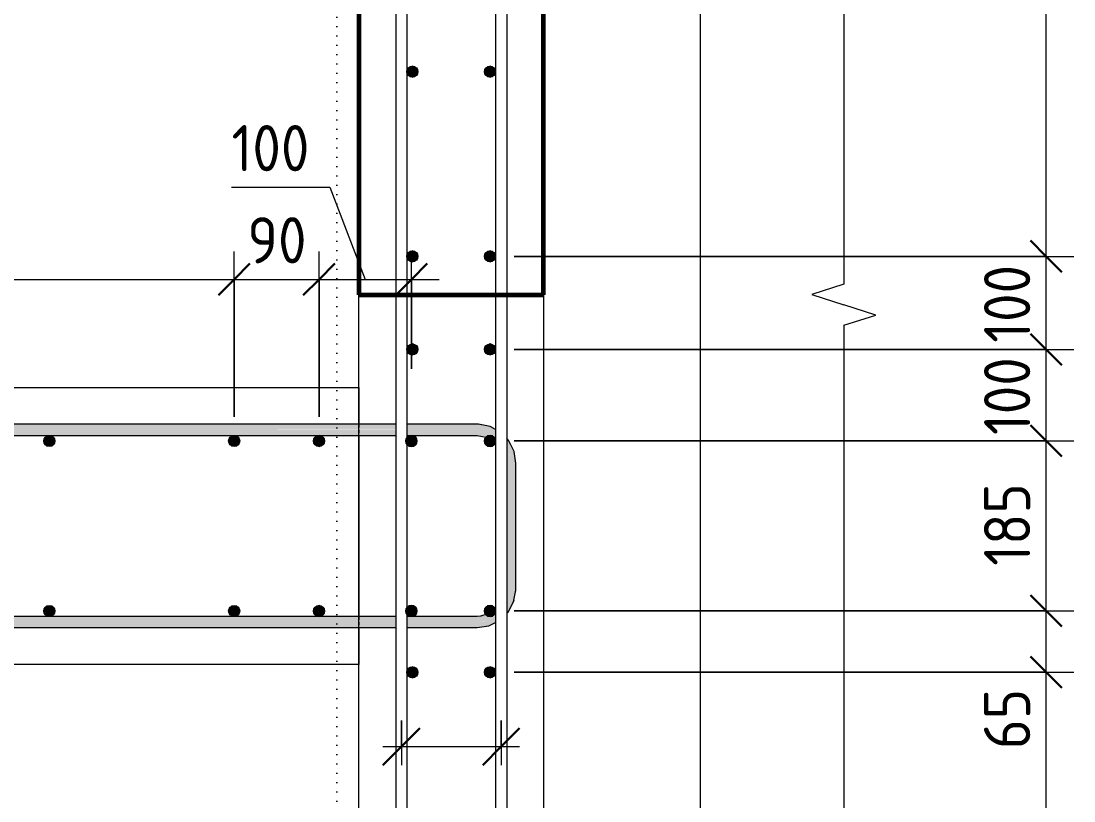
# Model space of a CAD drawing. Header units: millimetres. Extents: x 2384 to 38512, y -3571 to 48684.
# Drawn here: x 4945 to 6084, y 42517 to 43361 of the extents above; entities that cross this region are included whole.
import ezdxf

# ---------------------------------------------------------------- set-up
doc = ezdxf.new("R2010")
doc.units = ezdxf.units.MM
doc.linetypes.add('01 Штриховая _4 мм_', pattern=[6, 3.5, -2.5])
doc.linetypes.add('04 Пунктир 10мм', pattern=[10, 0, -10])
for name, color, linetype, lineweight in [('AA_Dim', 7, 'Continuous', 9), ('AA_Dim-20', 7, 'Continuous', 9), ('AA_Linii', 7, 'Continuous', 9), ('AA_Oformlenie', 7, 'Continuous', 9), ('AA_Razrez', 7, 'Continuous', 9), ('AA_Vinoska', 7, 'Continuous', 9), ('AF_Stena', 7, '01 Штриховая _4 мм_', 20), ('AF_Stena_Опалубка', 253, 'Continuous', 20), ('KR_Armatura', 7, 'Continuous', 20), ('KR_Armatura_Tonkie', 7, 'Continuous', 20)]:
    doc.layers.add(name, color=color, linetype=linetype, lineweight=lineweight)
doc.styles.add('ISOCPEUR_1', font='isocpeur.ttf', dxfattribs={"width": 0.9, "height": 50})
doc.styles.add('ISOCPEUR_2', font='isocpeur.ttf', dxfattribs={"width": 0.8, "height": 50})
doc.dimstyles.new('05_Округл_1мм__прозр_', dxfattribs={"dimscale": 304.8, "dimtxt": 49.799059, "dimasz": 0.111549, "dimexe": 0.098425, "dimexo": 0.065617, "dimgap": 0.006562, "dimtad": 1, "dimdec": 0, "dimdsep": 46, "dimtxsty": 'ISOCPEUR_1', "dimblk1": 'OBLIQUE', "dimblk2": 'OBLIQUE', "dimsah": 1, "dimcen": 0.09, "dimdle": 0.098425, "dimazin": 0, "dimtfac": 1, "dimtdec": 4, "dimtix": 1, "dimtmove": 0, "dimatfit": 3, "dimfxl": 1, "dimtvp": 1, "dimtolj": 1, "dimtzin": 0, "dimlwd": 18, "dimlwe": 18, "dimarcsym": 2})
doc.dimstyles.new('05_Округл_5мм__непрозр_', dxfattribs={"dimscale": 304.8, "dimtxt": 49.799059, "dimasz": 0.111549, "dimexe": 0.098425, "dimexo": 0.065617, "dimgap": 0.006562, "dimtad": 1, "dimdec": 0, "dimrnd": 5, "dimdsep": 46, "dimtxsty": 'ISOCPEUR_1', "dimblk1": 'OBLIQUE', "dimblk2": 'OBLIQUE', "dimsah": 1, "dimcen": 0.09, "dimdle": 0.098425, "dimazin": 0, "dimtfac": 1, "dimtdec": 4, "dimtix": 1, "dimtmove": 0, "dimatfit": 3, "dimfxl": 1, "dimtvp": 1, "dimtfill": 1, "dimtolj": 1, "dimtzin": 0, "dimlwd": 18, "dimlwe": 18, "dimarcsym": 2})
doc.dimstyles.new('05_Округл_5мм__прозр_', dxfattribs={"dimscale": 304.8, "dimtxt": 49.799059, "dimasz": 0.111549, "dimexe": 0.098425, "dimexo": 0.065617, "dimgap": 0.006562, "dimtad": 1, "dimdec": 0, "dimrnd": 5, "dimdsep": 46, "dimtxsty": 'ISOCPEUR_1', "dimblk1": 'OBLIQUE', "dimblk2": 'OBLIQUE', "dimsah": 1, "dimcen": 0.09, "dimdle": 0.098425, "dimazin": 0, "dimtfac": 1, "dimtdec": 4, "dimtix": 1, "dimtmove": 1, "dimatfit": 3, "dimfxl": 1, "dimtvp": 1, "dimtolj": 1, "dimtzin": 0, "dimlwd": 18, "dimlwe": 18, "dimarcsym": 2})
doc.dimstyles.new('05_Округл_5мм__прозр__1', dxfattribs={"dimscale": 304.8, "dimtxt": 49.799059, "dimasz": 0.111549, "dimexe": 0.098425, "dimexo": 0.065617, "dimgap": 0.006562, "dimtad": 1, "dimdec": 0, "dimrnd": 5, "dimdsep": 46, "dimtxsty": 'ISOCPEUR_1', "dimblk1": 'OBLIQUE', "dimblk2": 'OBLIQUE', "dimsah": 1, "dimcen": 0.09, "dimdle": 0.098425, "dimazin": 0, "dimtfac": 1, "dimtdec": 4, "dimtix": 1, "dimtmove": 0, "dimatfit": 3, "dimfxl": 1, "dimtvp": 1, "dimtolj": 1, "dimtzin": 0, "dimlwd": 18, "dimlwe": 18, "dimarcsym": 2})
doc.dimstyles.new('10_Раскладка_арматуры_с_засечками', dxfattribs={"dimscale": 304.8, "dimtxt": 0.18, "dimasz": 0.131234, "dimexe": 0.065617, "dimexo": 0, "dimgap": 0, "dimtad": 1, "dimdec": 3, "dimrnd": 0.001, "dimdsep": 46, "dimtxsty": 'ISOCPEUR_2', "dimblk1": 'OBLIQUE', "dimblk2": 'OBLIQUE', "dimsah": 1, "dimcen": 0.09, "dimdle": 0.065617, "dimazin": 0, "dimtfac": 1, "dimtdec": 4, "dimtix": 1, "dimtmove": 0, "dimatfit": 3, "dimfxl": 1, "dimtvp": 1, "dimtolj": 1, "dimtzin": 0, "dimlwd": 18, "dimlwe": 18, "dimarcsym": 2})

# ---------------------------------------------------------------- blocks, each defined once
blk = doc.blocks.new('350_Хомут прямоугольный верт _НесАрм_РабПлоск_ - 350_Хомут прямоугольный верт _НесАрм_РабПлоск_-3888471-Схема армирования стен входной группы в_о Г_1-Е_1_2_1-3_1 на отм_ -0_920')
at = {"layer": 'KR_Armatura_Tonkie'}
for p, q in [((5438.1, 42913), (5447.8, 42911.2)), ((5447.6, 42719.1), (5442.1, 42717.4)), ((5458.1, 42725.2), (5457.7, 42724.9))]:
    blk.add_line(p, q, dxfattribs=at)
at = {"layer": 'KR_Armatura_Tonkie', "flags": 128}
for points in [[(5442.3, 42924.5), (5439.6, 42925), (5438.1, 42925)], [(5454.4, 42921.4), (5452.2, 42922.5), (5450.4, 42922.9)], [(5474, 42904), (5472.4, 42907.2), (5471.2, 42908.5)], [(5478.6, 42892.8), (5478.1, 42895.7), (5476.4, 42899.2)], [(5479.5, 42742.8), (5480, 42745.5), (5480.1, 42747)], [(5476.4, 42730.6), (5477.6, 42732.9), (5478, 42734.6)], [(5470.1, 42720.2), (5471.5, 42721.6), (5474.3, 42726.8)], [(5447.8, 42706.5), (5450.7, 42707), (5454.2, 42708.7)]]:
    blk.add_lwpolyline(points, dxfattribs=at)
blk = doc.blocks.new('350_Хомут прямоугольный верт _НесАрм_РабПлоск_ - 350_Хомут прямоугольный верт _НесАрм_РабПлоск_-V8-Схема армирования стен входной группы в_о Г_1-Е_1_2_1-3_1 на отм_ -0_920')
at = {"layer": 'KR_Armatura_Tonkie'}
h = blk.add_hatch(color=256, dxfattribs=at)
h.paths.add_polyline_path([(5166.2, 42919), (5350.1, 42919.1), (5350.1, 42925), (4082.1, 42924.8), (4082.1, 42924), (4082.1, 42923.8), (4082.1, 42919), (5137.3, 42919)])
h.paths.add_polyline_path([(5438.1, 42919), (5438.1, 42925), (5362.1, 42924.8), (5362.1, 42919), (5425.6, 42919)])
h = blk.add_hatch(color=256, dxfattribs=at)
h.paths.add_polyline_path([(5479.3, 42883), (5480.1, 42883), (5478.7, 42892.4), (5475.6, 42901.4), (5470.1, 42910.1), (5470.1, 42899), (5472.8, 42892.3), (5474.1, 42883), (5478.3, 42883)])
h.paths.add_polyline_path([(5458.1, 42912.6), (5458.1, 42919.4), (5456.4, 42920.6), (5448.4, 42923.7), (5438.1, 42924.8), (5438.1, 42919), (5447.4, 42917.8), (5456.3, 42914), (5457.9, 42912.8)])
h = blk.add_hatch(color=256, dxfattribs=at)
h.paths.add_polyline_path([(5252.6, 42913), (5350.1, 42913.2), (5350.1, 42919), (4082.1, 42919), (4082.1, 42915.4), (4086.7, 42914.8), (4091.1, 42916), (4085.3, 42917.5), (4083, 42917.9), (4092.6, 42917.7), (4100.9, 42916.2), (4102, 42915.7), (4102.6, 42915.7), (4108.5, 42913.9), (4110.3, 42913.2), (4111.4, 42913), (5223.8, 42913)])
h.paths.add_polyline_path([(5438.1, 42913), (5438.1, 42919), (5362.1, 42918.9), (5362.1, 42913), (5425.6, 42913)])
h.paths.add_polyline_path([(4084.4, 42913.1), (4086.2, 42913.2), (4086.3, 42913.5), (4084.9, 42913.9), (4082.1, 42914.4), (4082.1, 42913.1)])
h = blk.add_hatch(color=256, dxfattribs=at)
h.paths.add_polyline_path([(5471.1, 42883), (5474.1, 42883), (5472.5, 42893.1), (5470.1, 42899), (5470.1, 42883)])
h.paths.add_polyline_path([(5458.1, 42907), (5457.9, 42912.8), (5456.1, 42914.2), (5447.4, 42917.8), (5438.1, 42919), (5438.1, 42913), (5446.9, 42912.1), (5448.3, 42911.6), (5449.1, 42912.2), (5451.3, 42912.9), (5452.1, 42913), (5454.4, 42912.5), (5455.1, 42912.2), (5456.7, 42910.7), (5457.3, 42910), (5457.9, 42908.4), (5458, 42907.6)])
for points in [[(5472.8, 42747), (5474.1, 42747), (5474.1, 42883), (5470.1, 42883), (5470.1, 42747), (5472.5, 42747)], [(5480.1, 42747), (5479.9, 42883), (5474.1, 42883), (5474.1, 42747), (5479.9, 42747)]]:
    blk.add_hatch(color=256, dxfattribs=at).paths.add_polyline_path(points)
h = blk.add_hatch(color=256, dxfattribs=at)
h.paths.add_polyline_path([(5438.1, 42705), (5447.4, 42706.4), (5456.4, 42709.4), (5458.1, 42710.5), (5458.1, 42717.4), (5455.5, 42715.6), (5446.8, 42712.1), (5438.1, 42711), (5438.1, 42705.2)])
h.paths.add_polyline_path([(5470.1, 42720.9), (5470.2, 42721), (5475.6, 42728.6), (5478.7, 42736.6), (5479.9, 42747), (5474.1, 42747), (5472.8, 42737.7), (5470.1, 42730.6), (5470.1, 42721.2)])
h = blk.add_hatch(color=256, dxfattribs=at)
h.paths.add_polyline_path([(5438.1, 42711), (5448.2, 42712.6), (5456.1, 42715.8), (5458.1, 42717.4), (5457.9, 42721.4), (5457, 42719.6), (5456.1, 42718.6), (5454.4, 42717.5), (5453.6, 42717.2), (5451.3, 42717.1), (5450.1, 42717.4), (5448.5, 42718.3), (5448.1, 42718.3), (5446.3, 42717.7), (5438.1, 42716.8), (5438.1, 42712.6)])
h.paths.add_polyline_path([(5470.1, 42731), (5472.8, 42737.7), (5474.1, 42747), (5470.1, 42747), (5470.1, 42735.7)])
h = blk.add_hatch(color=256, dxfattribs=at)
h.paths.add_polyline_path([(5310.3, 42711), (5350.1, 42711), (5350.1, 42717), (4082.1, 42716.8), (4082.1, 42711), (5281.5, 42711)])
h.paths.add_polyline_path([(5362.1, 42711), (5438.1, 42711), (5438.1, 42717), (5362.1, 42716.8), (5362.1, 42712.5)])
h = blk.add_hatch(color=256, dxfattribs=at)
h.paths.add_polyline_path([(5438.1, 42705), (5438.1, 42711), (5362.1, 42711), (5362.1, 42705), (5425.6, 42705)])
h.paths.add_polyline_path([(4762.6, 42705), (5350.1, 42705.2), (5350.1, 42711), (4082.1, 42711), (4082.1, 42705), (4733.8, 42705)])
for p, q in [((5350.1, 42925), (4083.7, 42925)), ((5438.1, 42925), (5362.1, 42925)), ((4110.9, 42913), (5350.1, 42913)), ((5362.1, 42913), (5438.1, 42913)), ((5438.1, 42913), (5447.8, 42911.2)), ((5480.1, 42747), (5480.1, 42883)), ((5458.1, 42725.2), (5457.7, 42724.9)), ((5350.1, 42717), (4082.1, 42717)), ((5438.1, 42717), (5362.1, 42717)), ((4082.1, 42705), (5350.1, 42705)), ((5362.1, 42705), (5438.1, 42705))]:
    blk.add_line(p, q, dxfattribs=at)
at = {"layer": 'KR_Armatura_Tonkie', "flags": 128}
for points in [[(5458.1, 42919.4), (5452.2, 42922.5), (5439.6, 42925), (5438.1, 42925)], [(5480.1, 42883), (5478.1, 42895.7), (5472.4, 42907.2), (5470.1, 42909.6)], [(5470.1, 42720.2), (5471.5, 42721.6), (5477.6, 42732.9), (5480, 42745.5), (5480.1, 42747)], [(5447.6, 42719.1), (5441.6, 42717.2), (5438.1, 42717)], [(5438.1, 42705), (5450.7, 42707), (5458.1, 42710.6)]]:
    blk.add_lwpolyline(points, dxfattribs=at)
blk = doc.blocks.new('350_Стержень верт с удлинением концов _НесАрм_РабПлоск_ - 350_Стержень верт с удлинением концов _НесАрм_РабПлоск_-V3-Схема армирования стен входной группы в_о Г_1-Е_1_2_1-3_1 на отм_ -0_920')
at = {"layer": 'KR_Armatura_Tonkie'}
blk.add_hatch(color=256, dxfattribs=at).paths.add_polyline_path([(12.2, 18.7), (13.8, 18.9), (15.2, 19.5), (16.5, 20.5), (17.4, 21.7), (18, 23.2), (18.2, 24.7), (18, 26.3), (17.3, 27.8), (16.5, 29), (14.5, 30.2), (13.8, 30.5), (12.2, 30.7), (9.9, 30.2), (9.2, 29.9), (8, 29), (7, 27.7), (6.4, 26.3), (6.2, 24.7), (6.6, 22.7), (7, 21.7), (8, 20.5), (9.2, 19.5), (10.7, 18.9)])
at = {"layer": 'AA_Oformlenie'}
for start, end in [(360, 180), (180, 360)]:
    blk.add_arc((12.2, 24.7), 6, start, end, dxfattribs=at)
at = {"layer": 'KR_Armatura_Tonkie'}
blk.add_circle((12.2, 24.7), 6, dxfattribs=at)
blk = doc.blocks.new('011_Прямоугольник обрыва _ЭлУзла_ - 011_Прямоугольник обрыва _ЭлУзла_-3933759-Схема армирования стен входной группы в_о Г_1-Е_1_2_1-3_1 на отм_ -0_920')
at = {"layer": 'AA_Oformlenie'}
for p, q in [((2832.9, -1831.3), (2832.9, -5405.3)), ((2832.9, -5449.9), (2832.9, -7237.1))]:
    blk.add_line(p, q, dxfattribs=at)
blk = doc.blocks.new('DIMBLOCK19-Схема армирования стен входной группы в_о Г_1-Е_1_2_1-3_1 на отм_ -0_920')
at = {"layer": 'AA_Dim-20', "lineweight": 30}
for p, q in [((6053.8, 42723), (6036.8, 42740)), ((6053.8, 42723), (6070.8, 42706)), ((6053.8, 42656.7), (6036.8, 42673.7)), ((6053.8, 42656.7), (6070.8, 42639.7))]:
    blk.add_line(p, q, dxfattribs=at)
at = {"layer": 'AA_Dim-20', "lineweight": 18}
for p, q in [((5478.1, 42723), (6083.8, 42723)), ((6053.8, 42723), (5478.1, 42723)), ((6053.8, 42626.7), (6053.8, 42723)), ((6053.8, 42656.5), (6053.8, 42689.8)), ((5478.1, 42656.7), (6083.8, 42656.7)), ((6053.8, 42656.7), (5478.1, 42656.7)), ((6053.8, 42573.3), (6053.8, 42656.5))]:
    blk.add_line(p, q, dxfattribs=at)
at = {"layer": 'AA_Dim-20', "color": 0, "lineweight": 18, "insert": (5986.5, 42573.3), "char_height": 50, "width": 75.848, "attachment_point": 1, "rotation": 90, "line_spacing_factor": 1.149209, "style": 'ISOCPEUR_1'}
blk.add_mtext('65', dxfattribs=at)
blk = doc.blocks.new('_Oblique')
at = {"color": 0, "linetype": 'ByBlock', "lineweight": -2}
blk.add_line((-0.5, -0.5), (0.5, 0.5), dxfattribs=at)
blk = doc.blocks.new('DIMBLOCK20-Схема армирования стен входной группы в_о Г_1-Е_1_2_1-3_1 на отм_ -0_920')
at = {"layer": 'AA_Dim-20', "lineweight": 30}
for p, q in [((6053.8, 42907), (6036.8, 42924)), ((6053.8, 42907), (6070.8, 42890)), ((6053.8, 42723), (6036.8, 42740)), ((6053.8, 42723), (6070.8, 42706))]:
    blk.add_line(p, q, dxfattribs=at)
at = {"layer": 'AA_Dim-20', "lineweight": 18}
for p, q in [((5478.1, 42907), (6083.8, 42907)), ((6053.8, 42907), (5478.1, 42907)), ((6053.8, 42723), (6053.8, 42907)), ((5478.1, 42723), (6083.8, 42723)), ((6053.8, 42723), (5478.1, 42723))]:
    blk.add_line(p, q, dxfattribs=at)
at = {"layer": 'AA_Dim-20', "color": 0, "lineweight": 18, "insert": (5986.5, 42771.9), "char_height": 50, "width": 103.429, "attachment_point": 1, "rotation": 90, "line_spacing_factor": 1.149209, "style": 'ISOCPEUR_1'}
blk.add_mtext('185', dxfattribs=at)
blk = doc.blocks.new('DIMBLOCK21-Схема армирования стен входной группы в_о Г_1-Е_1_2_1-3_1 на отм_ -0_920')
at = {"layer": 'AA_Dim-20', "lineweight": 30}
for p, q in [((6053.8, 43006), (6036.8, 43023)), ((6053.8, 43006), (6070.8, 42989)), ((6053.8, 42907), (6036.8, 42924)), ((6053.8, 42907), (6070.8, 42890))]:
    blk.add_line(p, q, dxfattribs=at)
at = {"layer": 'AA_Dim-20', "lineweight": 18}
for p, q in [((5478.1, 43006), (6083.8, 43006)), ((6053.8, 43006), (5478.1, 43006)), ((6053.8, 42907), (6053.8, 43006)), ((5478.1, 42907), (6083.8, 42907)), ((6053.8, 42907), (5478.1, 42907))]:
    blk.add_line(p, q, dxfattribs=at)
at = {"layer": 'AA_Dim-20', "color": 0, "lineweight": 18, "insert": (5986.5, 42913.4), "char_height": 50, "width": 103.429, "attachment_point": 1, "rotation": 90, "line_spacing_factor": 1.149209, "style": 'ISOCPEUR_1'}
blk.add_mtext('100', dxfattribs=at)
blk = doc.blocks.new('DIMBLOCK22-Схема армирования стен входной группы в_о Г_1-Е_1_2_1-3_1 на отм_ -0_920')
at = {"layer": 'AA_Dim-20', "lineweight": 18}
for p, q in [((6053.8, 43006), (6053.8, 43136.8)), ((5478.1, 43106.8), (6083.8, 43106.8)), ((6053.8, 43106.8), (5478.1, 43106.8)), ((5478.1, 43006), (6083.8, 43006)), ((6053.8, 43006), (5478.1, 43006))]:
    blk.add_line(p, q, dxfattribs=at)
at = {"layer": 'AA_Dim-20', "lineweight": 30}
for p, q in [((6053.8, 43106.8), (6036.8, 43123.8)), ((6053.8, 43106.8), (6070.8, 43089.8)), ((6053.8, 43006), (6036.8, 43023)), ((6053.8, 43006), (6070.8, 42989))]:
    blk.add_line(p, q, dxfattribs=at)
at = {"layer": 'AA_Dim-20', "color": 0, "lineweight": 18, "insert": (5986.5, 43013.3), "char_height": 50, "width": 103.429, "attachment_point": 1, "rotation": 90, "line_spacing_factor": 1.149209, "style": 'ISOCPEUR_1'}
blk.add_mtext('100', dxfattribs=at)
blk = doc.blocks.new('DIMBLOCK23-Схема армирования стен входной группы в_о Г_1-Е_1_2_1-3_1 на отм_ -0_920')
at = {"layer": 'AA_Dim-20', "lineweight": 18}
for p, q in [((6053.8, 41627), (6053.8, 42686.7)), ((5478.1, 42656.7), (6083.8, 42656.7)), ((6053.8, 42656.7), (5478.1, 42656.7)), ((5478.1, 41657), (6083.8, 41657)), ((6053.8, 41657), (5478.1, 41657))]:
    blk.add_line(p, q, dxfattribs=at)
at = {"layer": 'AA_Dim-20', "lineweight": 30}
for p, q in [((6053.8, 42656.7), (6036.8, 42673.7)), ((6053.8, 42656.7), (6070.8, 42639.7)), ((6053.8, 41657), (6036.8, 41674)), ((6053.8, 41657), (6070.8, 41640))]:
    blk.add_line(p, q, dxfattribs=at)
at = {"layer": 'AA_Dim-20', "color": 0, "lineweight": 18, "insert": (5986.5, 42003.1), "char_height": 50, "width": 368.896, "attachment_point": 1, "rotation": 90, "line_spacing_factor": 1.149209, "style": 'ISOCPEUR_1'}
blk.add_mtext('200х5=1000', dxfattribs=at)
blk = doc.blocks.new('DIMBLOCK24-Схема армирования стен входной группы в_о Г_1-Е_1_2_1-3_1 на отм_ -0_920')
at = {"layer": 'AA_Dim-20', "lineweight": 18}
for p, q in [((6053.8, 43076.8), (6053.8, 46135.5)), ((5478.1, 46105.5), (6083.8, 46105.5)), ((6053.8, 46105.5), (5478.1, 46105.5)), ((5478.1, 43106.8), (6083.8, 43106.8)), ((6053.8, 43106.8), (5478.1, 43106.8))]:
    blk.add_line(p, q, dxfattribs=at)
at = {"layer": 'AA_Dim-20', "lineweight": 30}
for p, q in [((6053.8, 46105.5), (6036.8, 46122.5)), ((6053.8, 46105.5), (6070.8, 46088.5)), ((6053.8, 43106.8), (6036.8, 43123.8)), ((6053.8, 43106.8), (6070.8, 43089.8))]:
    blk.add_line(p, q, dxfattribs=at)
at = {"layer": 'AA_Dim-20', "color": 0, "lineweight": 18, "insert": (5986.5, 44436.6), "char_height": 50, "width": 406.82, "attachment_point": 1, "rotation": 90, "line_spacing_factor": 1.149209, "style": 'ISOCPEUR_1', "bg_fill": 3, "box_fill_scale": 1.25, "bg_fill_color": 256, "bg_fill_true_color": 13158600, "bg_fill_transparency": 0}
blk.add_mtext('200х15=3000', dxfattribs=at)
blk = doc.blocks.new('DIMBLOCK36-Схема армирования стен входной группы в_о Г_1-Е_1_2_1-3_1 на отм_ -0_920')
at = {"layer": 'AA_Dim-20', "lineweight": 18}
for p, q in [((5356.1, 42604.5), (5356.1, 42556.2)), ((5356.1, 42576.2), (5356.1, 42604.5)), ((5464.1, 42604.5), (5464.1, 42556.2)), ((5464.1, 42576.2), (5464.1, 42604.5)), ((5336.1, 42576.2), (5484.1, 42576.2))]:
    blk.add_line(p, q, dxfattribs=at)
at = {"layer": 'AA_Dim-20', "lineweight": 30}
for p, q in [((5356.1, 42576.2), (5376.1, 42596.2)), ((5464.1, 42576.2), (5484.1, 42596.2)), ((5356.1, 42576.2), (5336.1, 42556.2)), ((5464.1, 42576.2), (5444.1, 42556.2))]:
    blk.add_line(p, q, dxfattribs=at)
blk = doc.blocks.new('DIMBLOCK39-Схема армирования стен входной группы в_о Г_1-Е_1_2_1-3_1 на отм_ -0_920')
at = {"layer": 'AA_Dim-20', "lineweight": 18}
for p, q in [((4175.1, 42933), (4175.1, 43111.9)), ((5175.2, 42933), (5175.2, 43111.9)), ((4145.1, 43081.9), (5205.2, 43081.9)), ((4175.1, 43081.9), (4175.1, 42933)), ((5175.2, 43081.9), (5175.2, 42933))]:
    blk.add_line(p, q, dxfattribs=at)
at = {"layer": 'AA_Dim-20', "lineweight": 30}
for p, q in [((4175.1, 43081.9), (4192.1, 43098.9)), ((5175.2, 43081.9), (5192.2, 43098.9)), ((4175.1, 43081.9), (4158.1, 43064.9)), ((5175.2, 43081.9), (5158.2, 43064.9))]:
    blk.add_line(p, q, dxfattribs=at)
at = {"layer": 'AA_Dim-20', "color": 0, "lineweight": 18, "insert": (4521.4, 43149.2), "char_height": 50, "width": 368.896, "attachment_point": 1, "line_spacing_factor": 1.149209, "style": 'ISOCPEUR_1'}
blk.add_mtext('200х5=1000', dxfattribs=at)
blk = doc.blocks.new('DIMBLOCK40-Схема армирования стен входной группы в_о Г_1-Е_1_2_1-3_1 на отм_ -0_920')
at = {"layer": 'AA_Dim-20', "lineweight": 18}
for p, q in [((5175.2, 42933), (5175.2, 43111.9)), ((5267, 42933), (5267, 43111.9)), ((5145.2, 43081.9), (5267, 43081.9)), ((5175.2, 43081.9), (5175.2, 42933)), ((5267, 43081.9), (5267, 42933))]:
    blk.add_line(p, q, dxfattribs=at)
at = {"layer": 'AA_Dim-20', "lineweight": 30}
for p, q in [((5175.2, 43081.9), (5192.2, 43098.9)), ((5267, 43081.9), (5284, 43098.9)), ((5175.2, 43081.9), (5158.2, 43064.9)), ((5267, 43081.9), (5250, 43064.9))]:
    blk.add_line(p, q, dxfattribs=at)
at = {"layer": 'AA_Dim-20', "color": 0, "lineweight": 18, "insert": (5189.5, 43149.2), "char_height": 50, "width": 75.848, "attachment_point": 1, "line_spacing_factor": 1.149209, "style": 'ISOCPEUR_1'}
blk.add_mtext('90', dxfattribs=at)
blk = doc.blocks.new('DIMBLOCK41-Схема армирования стен входной группы в_о Г_1-Е_1_2_1-3_1 на отм_ -0_920')
at = {"layer": 'AA_Dim-20', "lineweight": 18}
for p, q in [((5172.4, 43181.6), (5278.6, 43181.6)), ((5278.6, 43181.6), (5317, 43081.9)), ((5267, 42933), (5267, 43111.9)), ((5367, 42985), (5367, 43111.9)), ((5267, 43081.9), (5397, 43081.9)), ((5267, 43081.9), (5267, 42933)), ((5367, 43081.9), (5367, 42985))]:
    blk.add_line(p, q, dxfattribs=at)
at = {"layer": 'AA_Dim-20', "lineweight": 30}
for p, q in [((5267, 43081.9), (5284, 43098.9)), ((5367, 43081.9), (5384, 43098.9)), ((5267, 43081.9), (5250, 43064.9)), ((5367, 43081.9), (5350, 43064.9))]:
    blk.add_line(p, q, dxfattribs=at)
at = {"layer": 'AA_Dim-20', "color": 0, "lineweight": 18, "insert": (5172.4, 43248.9), "char_height": 50, "width": 103.429, "attachment_point": 1, "line_spacing_factor": 1.149209, "style": 'ISOCPEUR_1'}
blk.add_mtext('100', dxfattribs=at)

msp = doc.modelspace()

# ---------------------------------------------------------------- hatches: boundary and pattern name
at = {"layer": 'KR_Armatura'}
h = msp.add_hatch(color=256, dxfattribs=at)
edge = h.paths.add_edge_path()
edge.add_arc((5368.0616, 43306.673), 6, 0, 360)
for points in [[(5368.0616, 43300.673), (5373.2578, 43303.673), (5373.2578, 43309.673), (5368.0616, 43312.673), (5362.8655, 43309.673), (5362.8655, 43303.673)], [(5452.0616, 43300.673), (5457.2578, 43303.673), (5457.2578, 43309.673), (5452.0616, 43312.673), (5446.8655, 43309.673), (5446.8655, 43303.673)], [(5368.0616, 43100.7565), (5373.2578, 43103.7565), (5373.2578, 43109.7565), (5368.0616, 43112.7565), (5362.8655, 43109.7565), (5362.8655, 43103.7565)], [(5452.0616, 43100.7565), (5457.2578, 43103.7565), (5457.2578, 43109.7565), (5452.0616, 43112.7565), (5446.8655, 43109.7565), (5446.8655, 43103.7565)], [(5368.0616, 43000.0317), (5373.2578, 43003.0317), (5373.2578, 43009.0317), (5368.0616, 43012.0317), (5362.8655, 43009.0317), (5362.8655, 43003.0317)], [(5452.0616, 43000.0317), (5457.2578, 43003.0317), (5457.2578, 43009.0317), (5452.0616, 43012.0317), (5446.8655, 43009.0317), (5446.8655, 43003.0317)], [(5368.0616, 42650.6636), (5373.2578, 42653.6636), (5373.2578, 42659.6636), (5368.0616, 42662.6636), (5362.8655, 42659.6636), (5362.8655, 42653.6636)], [(5452.0616, 42650.6636), (5457.2578, 42653.6636), (5457.2578, 42659.6636), (5452.0616, 42662.6636), (5446.8655, 42659.6636), (5446.8655, 42653.6636)]]:
    msp.add_hatch(color=256, dxfattribs=at).paths.add_polyline_path(points)
h = msp.add_hatch(color=256, dxfattribs=at)
edge = h.paths.add_edge_path()
edge.add_arc((5452.0616, 43306.673), 6, 0, 360)
h = msp.add_hatch(color=256, dxfattribs=at)
edge = h.paths.add_edge_path()
edge.add_arc((5368.0616, 43106.7565), 6, 0, 360)
h = msp.add_hatch(color=256, dxfattribs=at)
edge = h.paths.add_edge_path()
edge.add_arc((5452.0616, 43106.7565), 6, 0, 360)
h = msp.add_hatch(color=256, dxfattribs=at)
edge = h.paths.add_edge_path()
edge.add_arc((5368.0616, 43006.0317), 6, 0, 360)
h = msp.add_hatch(color=256, dxfattribs=at)
edge = h.paths.add_edge_path()
edge.add_arc((5452.0616, 43006.0317), 6, 0, 360)
h = msp.add_hatch(color=256, dxfattribs=at)
edge = h.paths.add_edge_path()
edge.add_arc((5368.0616, 42656.6636), 6, 0, 360)
h = msp.add_hatch(color=256, dxfattribs=at)
edge = h.paths.add_edge_path()
edge.add_arc((5452.0616, 42656.6636), 6, 0, 360)
at = {"layer": 'KR_Armatura_Tonkie'}
h = msp.add_hatch(color=256, dxfattribs=at)
edge = h.paths.add_edge_path()
edge.add_arc((4975.2274, 42906.9999), 6, 0, 360)
for points in [[(4978.2274, 42901.8038), (4981.2274, 42906.9999), (4978.2274, 42912.1961), (4972.2274, 42912.1961), (4969.2274, 42906.9999), (4972.2274, 42901.8038)], [(5178.2212, 42901.8038), (5181.2212, 42906.9999), (5178.2212, 42912.1961), (5172.2212, 42912.1961), (5169.2212, 42906.9999), (5172.2212, 42901.8038)], [(5267.0276, 42900.9999), (5272.2237, 42903.9999), (5272.2237, 42909.9999), (5267.0276, 42912.9999), (5261.8314, 42909.9999), (5261.8314, 42903.9999)], [(4972.2274, 42717.8038), (4978.2274, 42717.8038), (4981.2274, 42722.9999), (4978.2274, 42728.1961), (4972.2274, 42728.1961), (4969.2274, 42722.9999)], [(5172.2212, 42717.8038), (5178.2212, 42717.8038), (5181.2212, 42722.9999), (5178.2212, 42728.1961), (5172.2212, 42728.1961), (5169.2212, 42722.9999)], [(5267.0276, 42716.9999), (5272.2237, 42719.9999), (5272.2237, 42725.9999), (5267.0276, 42728.9999), (5261.8314, 42725.9999), (5261.8314, 42719.9999)]]:
    msp.add_hatch(color=256, dxfattribs=at).paths.add_polyline_path(points)
h = msp.add_hatch(color=256, dxfattribs=at)
edge = h.paths.add_edge_path()
edge.add_arc((5175.2212, 42906.9999), 6, 0, 360)
h = msp.add_hatch(color=256, dxfattribs=at)
edge = h.paths.add_edge_path()
edge.add_arc((5267.0276, 42906.9999), 6, 0, 360)
h = msp.add_hatch(color=256, dxfattribs=at)
edge = h.paths.add_edge_path()
edge.add_arc((4975.2274, 42722.9999), 6, 0, 360)
h = msp.add_hatch(color=256, dxfattribs=at)
edge = h.paths.add_edge_path()
edge.add_arc((5175.2212, 42722.9999), 6, 0, 360)
h = msp.add_hatch(color=256, dxfattribs=at)
edge = h.paths.add_edge_path()
edge.add_arc((5267.0276, 42722.9999), 6, 0, 360)

# ---------------------------------------------------------------- linework, layer by layer
at = {"layer": 'AA_Linii'}
msp.add_line((5679.8788, 41245), (5679.8788, 46469.7099), dxfattribs=at)
at = {"layer": 'AA_Razrez', "linetype": '04 Пунктир 10мм'}
msp.add_line((5286.123, 40749.8087), (5286.123, 48658.5138), dxfattribs=at)
at = {"layer": 'AA_Vinoska'}
for p, q in [((5834.8902, 43076.8088), (5800.2302, 43065.5471)), ((5800.2302, 43065.5471), (5834.8902, 43054.2854)), ((5869.5312, 43043.2854), (5834.8902, 43054.2854)), ((5834.8902, 43032.2854), (5869.5312, 43043.2854))]:
    msp.add_line(p, q, dxfattribs=at)
at = {"layer": 'AF_Stena'}
for p, q in [((5310.0616, 42924.9503), (5310.0616, 42913.0689)), ((5310.0616, 42716.9503), (5310.0616, 42705.0689))]:
    msp.add_line(p, q, dxfattribs=at)
at = {"layer": 'AF_Stena_Опалубка', "lineweight": 60}
for p, q in [((5310.0616, 46145), (5310.0616, 43064.9999)), ((5510.0616, 43064.9999), (5510.0616, 46145)), ((5310.0616, 43064.9999), (5510.0616, 43064.9999))]:
    msp.add_line(p, q, dxfattribs=at)
at = {"layer": 'AF_Stena_Опалубка'}
for p, q in [((5310.0616, 41614.9999), (5310.0616, 43064.9999)), ((5510.0616, 43064.9999), (5310.0616, 43064.9999)), ((5510.0616, 43064.9999), (5510.0616, 41614.9999)), ((4010.0619, 42964.9999), (5310.0616, 42964.9999)), ((5310.0616, 42964.9999), (5310.0616, 42924.9999)), ((5310.0616, 42913.0192), (5310.0616, 42716.9999)), ((5310.0616, 42705.0192), (5310.0616, 42664.9999)), ((5310.0616, 42664.9999), (4010.0619, 42664.9999))]:
    msp.add_line(p, q, dxfattribs=at)
at = {"layer": 'KR_Armatura'}
for p, q in [((5368.0616, 43312.673), (5362.8655, 43309.673)), ((5373.2578, 43309.673), (5368.0616, 43312.673)), ((5452.0616, 43312.673), (5446.8655, 43309.673)), ((5457.2578, 43309.673), (5452.0616, 43312.673)), ((5362.8655, 43309.673), (5362.8655, 43303.673)), ((5362.8655, 43303.673), (5368.0616, 43300.673)), ((5368.0616, 43300.673), (5373.2578, 43303.673)), ((5373.2578, 43303.673), (5373.2578, 43309.673)), ((5446.8655, 43309.673), (5446.8655, 43303.673)), ((5446.8655, 43303.673), (5452.0616, 43300.673)), ((5452.0616, 43300.673), (5457.2578, 43303.673)), ((5457.2578, 43303.673), (5457.2578, 43309.673)), ((5368.0616, 43112.7565), (5362.8655, 43109.7565)), ((5362.8655, 43109.7565), (5362.8655, 43103.7565)), ((5373.2578, 43109.7565), (5368.0616, 43112.7565)), ((5373.2578, 43103.7565), (5373.2578, 43109.7565)), ((5452.0616, 43112.7565), (5446.8655, 43109.7565)), ((5446.8655, 43109.7565), (5446.8655, 43103.7565)), ((5457.2578, 43109.7565), (5452.0616, 43112.7565)), ((5457.2578, 43103.7565), (5457.2578, 43109.7565)), ((5362.8655, 43103.7565), (5368.0616, 43100.7565)), ((5368.0616, 43100.7565), (5373.2578, 43103.7565)), ((5446.8655, 43103.7565), (5452.0616, 43100.7565)), ((5452.0616, 43100.7565), (5457.2578, 43103.7565)), ((5368.0616, 43012.0317), (5362.8655, 43009.0317)), ((5362.8655, 43009.0317), (5362.8655, 43003.0317)), ((5362.8655, 43003.0317), (5368.0616, 43000.0317)), ((5373.2578, 43009.0317), (5368.0616, 43012.0317)), ((5368.0616, 43000.0317), (5373.2578, 43003.0317)), ((5373.2578, 43003.0317), (5373.2578, 43009.0317)), ((5452.0616, 43012.0317), (5446.8655, 43009.0317)), ((5446.8655, 43009.0317), (5446.8655, 43003.0317)), ((5446.8655, 43003.0317), (5452.0616, 43000.0317)), ((5457.2578, 43009.0317), (5452.0616, 43012.0317)), ((5452.0616, 43000.0317), (5457.2578, 43003.0317)), ((5457.2578, 43003.0317), (5457.2578, 43009.0317)), ((5368.0616, 42662.6636), (5362.8655, 42659.6636)), ((5373.2578, 42659.6636), (5368.0616, 42662.6636)), ((5452.0616, 42662.6636), (5446.8655, 42659.6636)), ((5457.2578, 42659.6636), (5452.0616, 42662.6636)), ((5362.8655, 42659.6636), (5362.8655, 42653.6636)), ((5362.8655, 42653.6636), (5368.0616, 42650.6636)), ((5368.0616, 42650.6636), (5373.2578, 42653.6636)), ((5373.2578, 42653.6636), (5373.2578, 42659.6636)), ((5446.8655, 42659.6636), (5446.8655, 42653.6636)), ((5446.8655, 42653.6636), (5452.0616, 42650.6636)), ((5452.0616, 42650.6636), (5457.2578, 42653.6636)), ((5457.2578, 42653.6636), (5457.2578, 42659.6636))]:
    msp.add_line(p, q, dxfattribs=at)
for centre in [(5368.0616, 43306.673), (5452.0616, 43306.673), (5368.0616, 43106.7565), (5452.0616, 43106.7565), (5368.0616, 43006.0317), (5452.0616, 43006.0317), (5368.0616, 42656.6636), (5452.0616, 42656.6636)]:
    msp.add_circle(centre, 6, dxfattribs=at)
at = {"layer": 'KR_Armatura_Tonkie'}
for p, q in [((5350.0616, 46370), (5350.0616, 42924.9999)), ((5350.0616, 46370), (5350.0616, 42924.9999)), ((5350.0616, 46370), (5350.0616, 41634.6189)), ((5470.0616, 46370), (5470.0616, 42910.0797)), ((5470.0616, 46370), (5470.0616, 42910.0797)), ((5470.0616, 46370), (5470.0616, 41634.6189)), ((5362.0616, 46328), (5362.0616, 42924.9999)), ((5362.0616, 46328), (5362.0616, 42924.9999)), ((5362.0616, 46328), (5362.0616, 42910.3823)), ((5458.0616, 46328), (5458.0616, 42919.3716)), ((5458.0616, 46328), (5458.0616, 42919.3716)), ((5458.0616, 46328), (5458.0616, 41634.6189)), ((4972.2274, 42912.1961), (4969.2274, 42906.9999)), ((4978.2274, 42912.1961), (4972.2274, 42912.1961)), ((4981.2274, 42906.9999), (4978.2274, 42912.1961)), ((5172.2212, 42912.1961), (5169.2212, 42906.9999)), ((5178.2212, 42912.1961), (5172.2212, 42912.1961)), ((5181.2212, 42906.9999), (5178.2212, 42912.1961)), ((5267.0276, 42912.9999), (5261.8314, 42909.9999)), ((5272.2237, 42909.9999), (5267.0276, 42912.9999)), ((5350.0616, 42913.0132), (5350.0616, 42716.9999)), ((5350.0616, 42913.0132), (5350.0616, 42716.9999)), ((5362.0616, 42913.0114), (5362.0616, 42910.3823)), ((5362.0616, 42913.0114), (5362.0616, 42910.3823)), ((4969.2274, 42906.9999), (4972.2274, 42901.8038)), ((4972.2274, 42901.8038), (4978.2274, 42901.8038)), ((4978.2274, 42901.8038), (4981.2274, 42906.9999)), ((5169.2212, 42906.9999), (5172.2212, 42901.8038)), ((5172.2212, 42901.8038), (5178.2212, 42901.8038)), ((5178.2212, 42901.8038), (5181.2212, 42906.9999)), ((5261.8314, 42909.9999), (5261.8314, 42903.9999)), ((5261.8314, 42903.9999), (5267.0276, 42900.9999)), ((5267.0276, 42900.9999), (5272.2237, 42903.9999)), ((5272.2237, 42903.9999), (5272.2237, 42909.9999)), ((5362.0616, 42903.6999), (5362.0616, 42726.3)), ((5362.0616, 42903.6999), (5362.0616, 42726.3)), ((5362.0616, 42903.6999), (5362.0616, 42726.3)), ((5458.0616, 42905.3459), (5458.0616, 42724.718)), ((5458.0616, 42905.3459), (5458.0616, 42724.718)), ((4972.2274, 42728.1961), (4969.2274, 42722.9999)), ((4969.2274, 42722.9999), (4972.2274, 42717.8038)), ((4978.2274, 42728.1961), (4972.2274, 42728.1961)), ((4981.2274, 42722.9999), (4978.2274, 42728.1961)), ((4978.2274, 42717.8038), (4981.2274, 42722.9999)), ((5172.2212, 42728.1961), (5169.2212, 42722.9999)), ((5169.2212, 42722.9999), (5172.2212, 42717.8038)), ((5178.2212, 42728.1961), (5172.2212, 42728.1961)), ((5181.2212, 42722.9999), (5178.2212, 42728.1961)), ((5178.2212, 42717.8038), (5181.2212, 42722.9999)), ((5267.0276, 42728.9999), (5261.8314, 42725.9999)), ((5261.8314, 42725.9999), (5261.8314, 42719.9999)), ((5261.8314, 42719.9999), (5267.0276, 42716.9999)), ((5272.2237, 42725.9999), (5267.0276, 42728.9999)), ((5267.0276, 42716.9999), (5272.2237, 42719.9999)), ((5272.2237, 42719.9999), (5272.2237, 42725.9999)), ((5362.0616, 42719.6999), (5362.0616, 42716.9999)), ((5362.0616, 42719.6999), (5362.0616, 42716.9999)), ((5362.0616, 42719.6999), (5362.0616, 41634.6189)), ((5470.0616, 42720.8804), (5470.0616, 41634.6406)), ((5470.0616, 42720.8804), (5470.0616, 41634.6406)), ((4972.2274, 42717.8038), (4978.2274, 42717.8038)), ((5172.2212, 42717.8038), (5178.2212, 42717.8038)), ((5458.0616, 42710.46), (5458.0616, 41634.6406)), ((5458.0616, 42710.46), (5458.0616, 41634.6406)), ((5350.0616, 42705.0132), (5350.0616, 41634.6406)), ((5350.0616, 42705.0132), (5350.0616, 41634.6406)), ((5362.0616, 42705.0114), (5362.0616, 41634.6406)), ((5362.0616, 42705.0114), (5362.0616, 41634.6406))]:
    msp.add_line(p, q, dxfattribs=at)
for centre in [(4975.2274, 42906.9999), (5175.2212, 42906.9999), (5267.0276, 42906.9999), (4975.2274, 42722.9999), (5175.2212, 42722.9999), (5267.0276, 42722.9999)]:
    msp.add_circle(centre, 6, dxfattribs=at)

# ---------------------------------------------------------------- block references
at = {"layer": 'AA_Oformlenie'}
msp.add_blockref('011_Прямоугольник обрыва _ЭлУзла_ - 011_Прямоугольник обрыва _ЭлУзла_-3933759-Схема армирования стен входной группы в_о Г_1-Е_1_2_1-3_1 на отм_ -0_920', (3001.9788, 48482.1414), dxfattribs=at)
at = {"layer": 'KR_Armatura_Tonkie'}
for name, p in [('350_Хомут прямоугольный верт _НесАрм_РабПлоск_ - 350_Хомут прямоугольный верт _НесАрм_РабПлоск_-3888471-Схема армирования стен входной группы в_о Г_1-Е_1_2_1-3_1 на отм_ -0_920', (0, 0)), ('350_Хомут прямоугольный верт _НесАрм_РабПлоск_ - 350_Хомут прямоугольный верт _НесАрм_РабПлоск_-3888471-Схема армирования стен входной группы в_о Г_1-Е_1_2_1-3_1 на отм_ -0_920', (0, 0)), ('350_Хомут прямоугольный верт _НесАрм_РабПлоск_ - 350_Хомут прямоугольный верт _НесАрм_РабПлоск_-3888471-Схема армирования стен входной группы в_о Г_1-Е_1_2_1-3_1 на отм_ -0_920', (0, 0)), ('350_Хомут прямоугольный верт _НесАрм_РабПлоск_ - 350_Хомут прямоугольный верт _НесАрм_РабПлоск_-V8-Схема армирования стен входной группы в_о Г_1-Е_1_2_1-3_1 на отм_ -0_920', (0, 0)), ('350_Хомут прямоугольный верт _НесАрм_РабПлоск_ - 350_Хомут прямоугольный верт _НесАрм_РабПлоск_-3888471-Схема армирования стен входной группы в_о Г_1-Е_1_2_1-3_1 на отм_ -0_920', (0, 0)), ('350_Стержень верт с удлинением концов _НесАрм_РабПлоск_ - 350_Стержень верт с удлинением концов _НесАрм_РабПлоск_-V3-Схема армирования стен входной группы в_о Г_1-Е_1_2_1-3_1 на отм_ -0_920', (5354.801, 42882.2771)), ('350_Стержень верт с удлинением концов _НесАрм_РабПлоск_ - 350_Стержень верт с удлинением концов _НесАрм_РабПлоск_-V3-Схема армирования стен входной группы в_о Г_1-Е_1_2_1-3_1 на отм_ -0_920', (5439.8351, 42882.2771)), ('350_Стержень верт с удлинением концов _НесАрм_РабПлоск_ - 350_Стержень верт с удлинением концов _НесАрм_РабПлоск_-V3-Схема армирования стен входной группы в_о Г_1-Е_1_2_1-3_1 на отм_ -0_920', (5354.801, 42698.2771)), ('350_Стержень верт с удлинением концов _НесАрм_РабПлоск_ - 350_Стержень верт с удлинением концов _НесАрм_РабПлоск_-V3-Схема армирования стен входной группы в_о Г_1-Е_1_2_1-3_1 на отм_ -0_920', (5439.8351, 42698.2771))]:
    msp.add_blockref(name, p, dxfattribs=at)

# ---------------------------------------------------------------- dimensions: what is measured, and where the dimension line sits
at = {"layer": 'AA_Dim', "lineweight": 18}
dim = msp.add_linear_dim(base=(5367.0276, 43081.9252), p1=(5267.0276, 42912.9999), p2=(5367.0276, 42964.9999), dimstyle='05_Округл_5мм__прозр_', override={"dimpost": '<>', "dimfxl": 112.712022}, dxfattribs=at)
dim.commit()
dim.dimension.update_dxf_attribs({"geometry": 'DIMBLOCK41-Схема армирования стен входной группы в_о Г_1-Е_1_2_1-3_1 на отм_ -0_920', "text_midpoint": (5224.0779, 43215.5398), "dimtype": 160})
for base, p1, p2, dimstyle, override, picture, middle in [((5175.2212, 43081.9252), (4175.0619, 42912.9999), (5175.2212, 42912.9999), '05_Округл_5мм__прозр__1', {"dimpost": '200х5=<>', "dimfxl": 1000.159325}, 'DIMBLOCK39-Схема армирования стен входной группы в_о Г_1-Е_1_2_1-3_1 на отм_ -0_920', (4675.1416, 43108.9252)), ((5267.0276, 43081.9252), (5175.2212, 42912.9999), (5267.0276, 42912.9999), '05_Округл_5мм__прозр__1', {"dimpost": '<>', "dimfxl": 91.806332}, 'DIMBLOCK40-Схема армирования стен входной группы в_о Г_1-Е_1_2_1-3_1 на отм_ -0_920', (5221.1244, 43108.9252)), ((5464.0616, 42576.2391), (5356.0616, 42604.5234), (5464.0616, 42604.5234), '10_Раскладка_арматуры_с_засечками', {"dimpost": '<>', "dimfxl": 108}, 'DIMBLOCK36-Схема армирования стен входной группы в_о Г_1-Е_1_2_1-3_1 на отм_ -0_920', (5410.0616, 42601.2391))]:
    dim = msp.add_linear_dim(base=base, p1=p1, p2=p2, dimstyle=dimstyle, override=override, dxfattribs=at)
    dim.commit()
    dim.dimension.update_dxf_attribs({"geometry": picture, "text_midpoint": middle})
for base, p1, p2, dimstyle, override, picture, middle in [((6053.7869, 43106.7565), (5458.0616, 43006.0317), (5458.0616, 43106.7565), '05_Округл_5мм__прозр__1', {"dimpost": '<>', "dimfxl": 100.724852}, 'DIMBLOCK22-Схема армирования стен входной группы в_о Г_1-Е_1_2_1-3_1 на отм_ -0_920', (6026.7869, 43056.3941)), ((6053.7869, 43006.0317), (5458.0616, 42906.9999), (5458.0616, 43006.0317), '05_Округл_5мм__прозр__1', {"dimpost": '<>', "dimfxl": 99.031743}, 'DIMBLOCK21-Схема армирования стен входной группы в_о Г_1-Е_1_2_1-3_1 на отм_ -0_920', (6026.7869, 42956.5158)), ((6053.7869, 42906.9999), (5458.0616, 42722.9999), (5458.0616, 42906.9999), '05_Округл_5мм__прозр__1', {"dimpost": '<>', "dimfxl": 184}, 'DIMBLOCK20-Схема армирования стен входной группы в_о Г_1-Е_1_2_1-3_1 на отм_ -0_920', (6026.7869, 42814.9999)), ((6053.7869, 42656.6636), (5458.0616, 41657.0317), (5458.0616, 42656.6636), '05_Округл_1мм__прозр_', {"dimpost": '200х5=<>', "dimfxl": 999.631916}, 'DIMBLOCK23-Схема армирования стен входной группы в_о Г_1-Е_1_2_1-3_1 на отм_ -0_920', (6026.7869, 42156.8476))]:
    dim = msp.add_linear_dim(base=base, p1=p1, p2=p2, angle=90, dimstyle=dimstyle, override=override, dxfattribs=at)
    dim.commit()
    dim.dimension.update_dxf_attribs({"geometry": picture, "text_midpoint": middle})
dim = msp.add_linear_dim(base=(6053.7869, 42722.9999), p1=(5458.0616, 42656.6636), p2=(5458.0616, 42722.9999), angle=90, dimstyle='05_Округл_5мм__прозр_', override={"dimpost": '<>', "dimfxl": 66.336341}, dxfattribs=at)
dim.commit()
dim.dimension.update_dxf_attribs({"geometry": 'DIMBLOCK19-Схема армирования стен входной группы в_о Г_1-Е_1_2_1-3_1 на отм_ -0_920', "text_midpoint": (6019.7974, 42611.2444), "dimtype": 160, "text_rotation": 90})

# ---------------------------------------------------------------- next in the draw order: dimensions: what is measured, and where the dimension line sits
dim = msp.add_linear_dim(base=(6053.7869, 46105.5037), p1=(5458.0616, 43106.7565), p2=(5458.0616, 46105.5037), angle=90, dimstyle='05_Округл_5мм__непрозр_', override={"dimpost": '200х15=<>', "dimfxl": 2998.747162}, dxfattribs=at)
dim.commit()
dim.dimension.update_dxf_attribs({"geometry": 'DIMBLOCK24-Схема армирования стен входной группы в_о Г_1-Е_1_2_1-3_1 на отм_ -0_920', "text_midpoint": (6026.7869, 44606.1301)})

doc.saveas('drawing.dxf')
